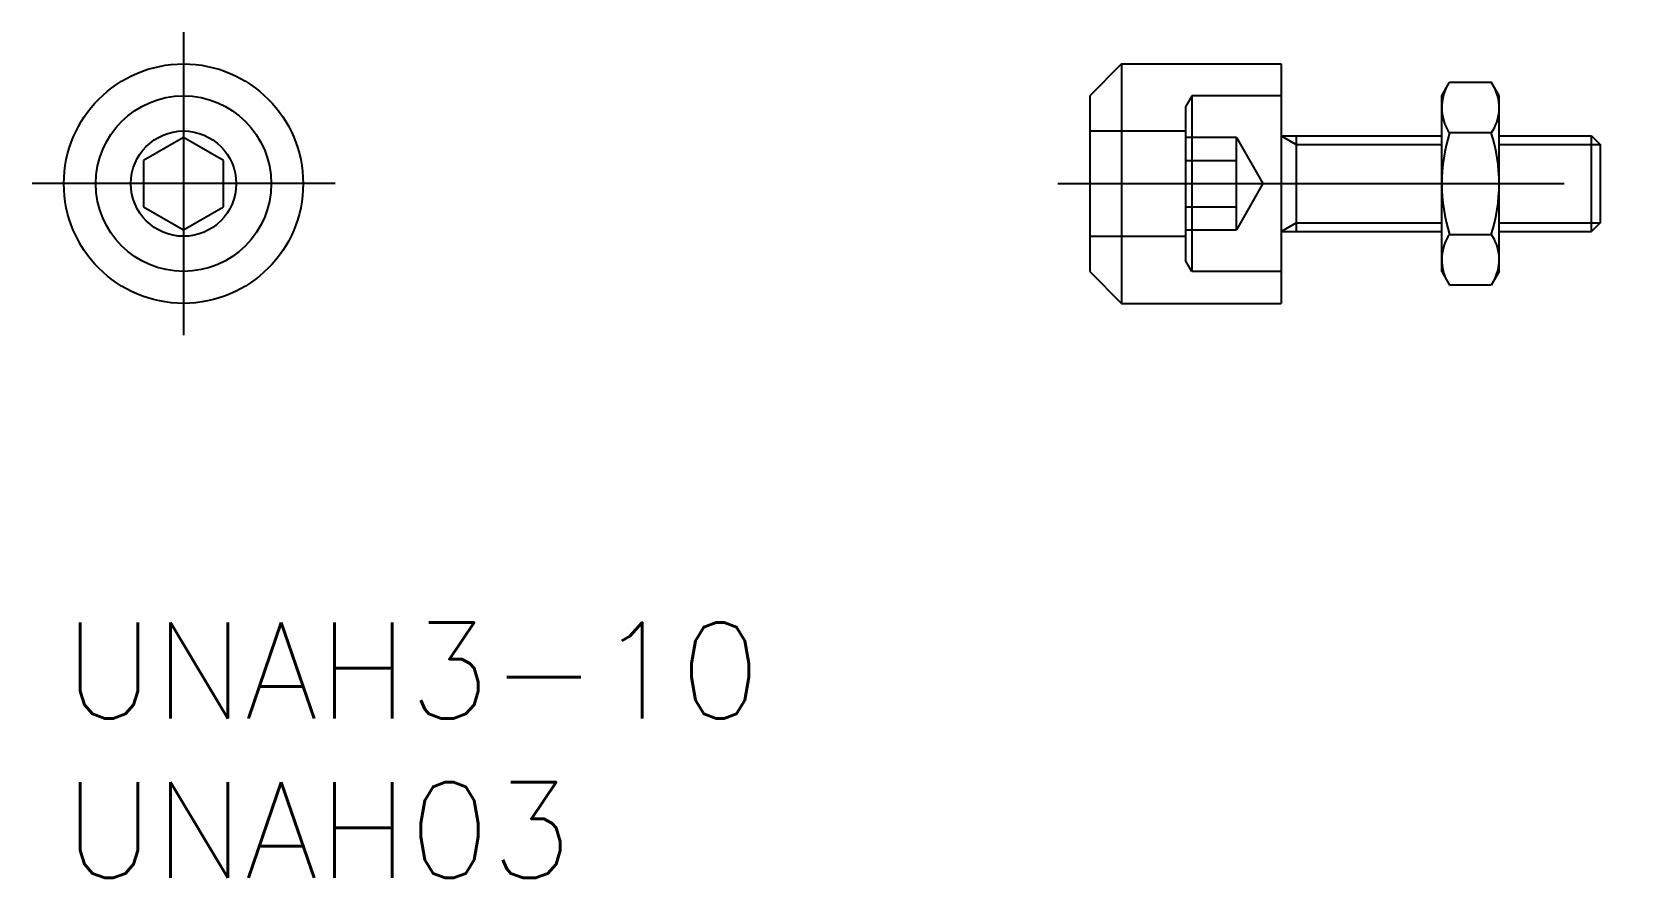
# Model space of a CAD drawing. Extents: x -1 to 49.2, y -8 to 18.5.
import ezdxf

# ---------------------------------------------------------------- set-up
doc = ezdxf.new("R2010")
doc.units = 0
doc.header["$LTSCALE"] = 0.5
doc.linetypes.add('CENTER', pattern=[50.8, 31.75, -6.35, 6.35, -6.35])
doc.linetypes.add('DASHED', pattern=[19.05, 12.7, -6.35])
for name, color, linetype in [('MSM_CENTER', 1, 'CENTER'), ('MSM_CONTINUOUS', 7, 'CONTINUOUS'), ('MSM_DASHED', 4, 'DASHED'), ('MSM_NARROW', 5, 'CONTINUOUS'), ('MSM_PART_NUMBER', 7, 'CONTINUOUS')]:
    doc.layers.add(name, color=color, linetype=linetype)
doc.styles.get("Standard").update_dxf_attribs({"font": 'txt.shx', "height": 3, "bigfont": 'bigfont.shx'})

# ---------------------------------------------------------------- blocks, each defined once
blk = doc.blocks.new('*U7')
at = {"layer": 'MSM_PART_NUMBER'}
blk.add_text('UNAH3-10', height=3, dxfattribs=at).set_placement((0, -3))
blk = doc.blocks.new('*U8')
at = {"layer": 'MSM_PART_NUMBER'}
blk.add_text('UNAH03', height=3, dxfattribs=at).set_placement((0, -8))

msp = doc.modelspace()

# ---------------------------------------------------------------- linework, layer by layer
at = {"layer": 'MSM_CENTER'}
for p, q in [((3.75, 18.5), (3.75, 9)), ((8.5, 13.75), (-1, 13.75)), ((31.158, 13.75), (49.158, 13.75))]:
    msp.add_line(p, q, dxfattribs=at)
at = {"layer": 'MSM_CONTINUOUS'}
for p, q in [((33.158, 17.5), (32.158, 16.5)), ((33.158, 17.5), (38.158, 17.5)), ((33.158, 17.5), (33.158, 10)), ((38.158, 17.5), (38.158, 10)), ((43.193, 16.5), (43.439, 16.925)), ((43.439, 16.925), (44.748, 16.925)), ((44.993, 16.5), (44.748, 16.925)), ((32.158, 16.5), (32.158, 11)), ((43.193, 11), (43.193, 16.5)), ((44.993, 11), (44.993, 16.5)), ((3.75, 15.193), (2.5, 14.472)), ((5, 14.472), (3.75, 15.193)), ((38.158, 15.25), (43.193, 15.25)), ((38.626, 15.25), (38.626, 12.25)), ((44.748, 15.338), (43.439, 15.338)), ((44.993, 15.25), (47.887, 15.25)), ((47.887, 12.25), (47.887, 15.25)), ((47.887, 15.25), (48.158, 14.979)), ((48.158, 14.979), (48.158, 12.521)), ((2.5, 14.472), (2.5, 13.028)), ((5, 13.028), (5, 14.472)), ((2.5, 13.028), (3.75, 12.307)), ((3.75, 12.307), (5, 13.028)), ((38.158, 12.25), (43.193, 12.25)), ((43.439, 12.162), (44.748, 12.162)), ((44.993, 12.25), (47.887, 12.25)), ((48.158, 12.521), (47.887, 12.25)), ((32.158, 11), (33.158, 10)), ((43.193, 11), (43.439, 10.575)), ((44.748, 10.575), (43.439, 10.575)), ((44.993, 11), (44.748, 10.575)), ((33.158, 10), (38.158, 10))]:
    msp.add_line(p, q, dxfattribs=at)
for radius in [3.75, 2.75, 1.65]:
    msp.add_circle((3.75, 13.75), radius, dxfattribs=at)
for centre, radius, start, end in [((44.599, 16.132), 1.406, 154.3842, 214.3842), ((43.588, 16.132), 1.406, 325.6158, 25.6158), ((48.448, 13.75), 5.254, 162.412, 197.588), ((39.739, 13.75), 5.254, 342.412, 17.588), ((44.599, 11.368), 1.406, 145.6158, 205.6158), ((43.588, 11.368), 1.406, 334.3842, 34.3842)]:
    msp.add_arc(centre, radius, start, end, dxfattribs=at)
at = {"layer": 'MSM_DASHED'}
for p, q in [((35.358, 16.5), (35.158, 16.154)), ((35.158, 16.154), (35.158, 11.346)), ((35.358, 16.5), (35.358, 11)), ((38.158, 16.5), (35.358, 16.5)), ((32.158, 15.4), (35.158, 15.4)), ((36.757, 15.193), (35.158, 15.193)), ((36.757, 12.307), (36.757, 15.193)), ((36.757, 15.193), (37.59, 13.75)), ((35.158, 14.472), (36.757, 14.472)), ((37.59, 13.75), (36.757, 12.307)), ((35.158, 13.028), (36.757, 13.028)), ((32.158, 12.1), (35.158, 12.1)), ((35.158, 12.307), (36.757, 12.307)), ((35.358, 11), (35.158, 11.346)), ((38.158, 11), (35.358, 11))]:
    msp.add_line(p, q, dxfattribs=at)
at = {"layer": 'MSM_NARROW'}
for p, q in [((38.158, 15.25), (38.626, 14.979)), ((38.626, 14.979), (43.193, 14.979)), ((44.993, 14.979), (48.158, 14.979)), ((38.158, 12.25), (38.626, 12.521)), ((38.626, 12.521), (43.193, 12.521)), ((44.993, 12.521), (48.158, 12.521))]:
    msp.add_line(p, q, dxfattribs=at)

# ---------------------------------------------------------------- block references
at = {"layer": 'MSM_CONTINUOUS'}
for name in ['*U7', '*U8']:
    msp.add_blockref(name, (0, 0), dxfattribs=at)

doc.saveas('drawing.dxf')
